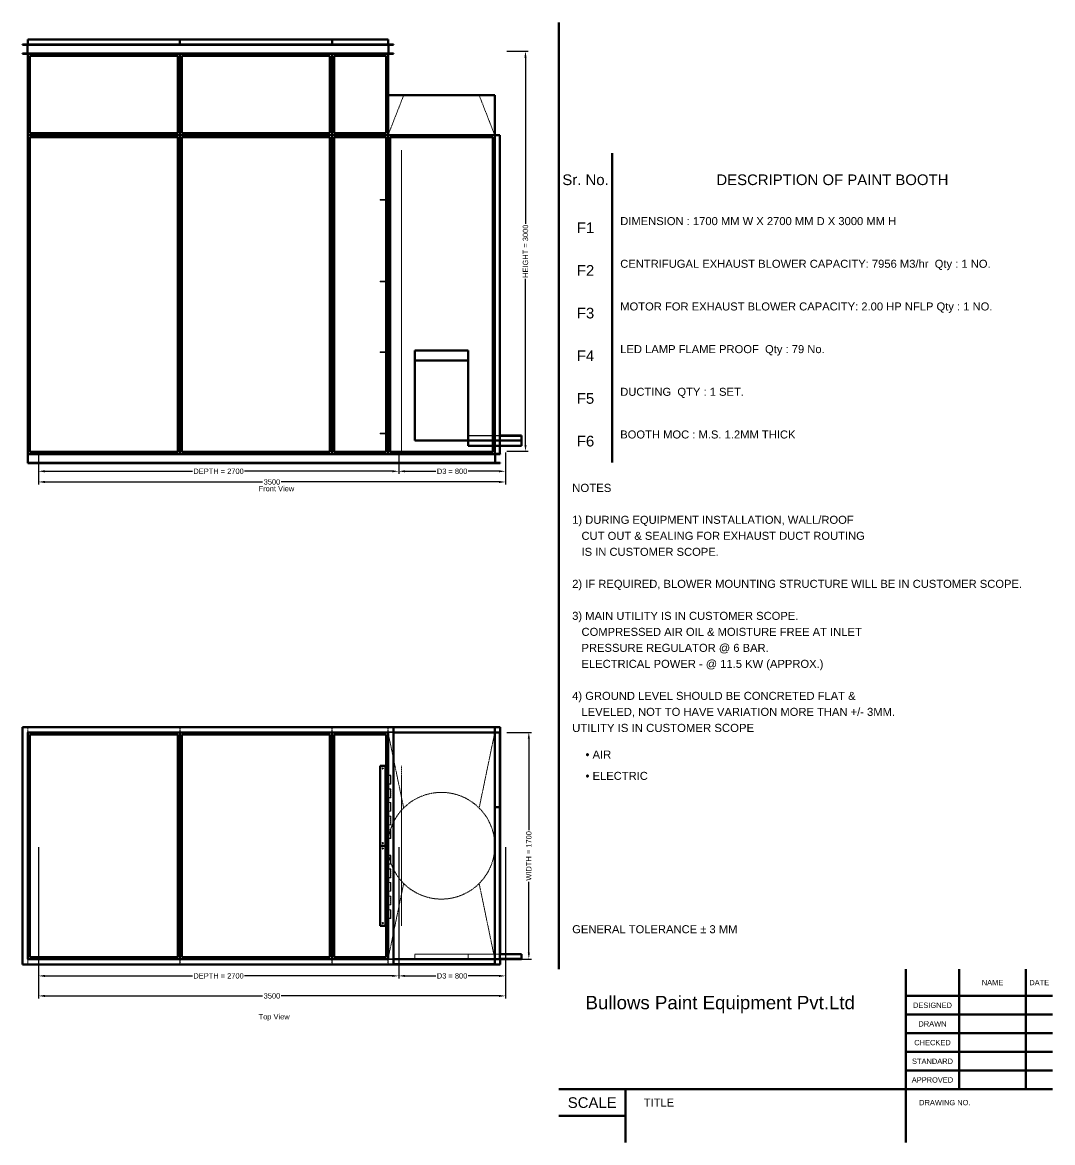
# Model space of a CAD drawing. Header units: millimetres. Extents: x 589 to 12190, y 300 to 8700.
# Drawn here: x 4470 to 12190, y 300 to 8700 of the extents above; entities that cross this region are included whole.
import ezdxf
from ezdxf.enums import TextEntityAlignment as Align

# ---------------------------------------------------------------- set-up
doc = ezdxf.new("R2010")
doc.units = ezdxf.units.MM
doc.linetypes.add('Hidden', pattern=[15, 5, -3, 5, -2])
for name, color, linetype, lineweight in [('Default', 7, 'Continuous', 50), ('Edges', 7, 'Hidden', 15), ('HiddenEdges', 2, 'Hidden', 15), ('HiddenSilhouettes', 2, 'Hidden', 15), ('HiddenWires', 7, 'Hidden', 15), ('Silhouettes', 7, 'Continuous', 50), ('Wires', 7, 'Hidden', 15)]:
    doc.layers.add(name, color=color, linetype=linetype, lineweight=lineweight)
doc.layers.add('Dimension', color=7, linetype='Continuous', lineweight=50, true_color=0x6495ed)
doc.styles.add('Default', font='arial.ttf')
doc.dimstyles.get("Standard").update_dxf_attribs({"dimtxt": 0.18, "dimasz": 0.18, "dimexe": 0.18, "dimexo": 0.0625, "dimgap": 0.09, "dimtad": 0, "dimtih": 1, "dimtoh": 1, "dimdec": 4, "dimzin": 0, "dimdsep": 46, "dimtxsty": 'Standard', "dimcen": 0.09, "dimadec": 0, "dimazin": 0, "dimtfac": 1, "dimtdec": 4, "dimtofl": 0, "dimtmove": 0, "dimatfit": 3, "dimfxl": 1, "dimtolj": 1, "dimtzin": 0, "dimarcsym": 0})

# ---------------------------------------------------------------- blocks, each defined once
blk = doc.blocks.new('Top')
at = {"layer": 'Edges'}
for points in [[(1552.8, 282.8), (1670, 850)], [(910, 656.4), (987.2, 282.8)], [(910, -656.4), (987.2, -282.8)], [(1552.8, -282.8), (1670, -850)]]:
    blk.add_lwpolyline(points, dxfattribs=at)
for start, end in [(45, 135), (135, 154.1767), (315.00001, 45), (205.82331, 224.99999), (224.99999, 315.00001)]:
    blk.add_arc((1270, 0), 400, start, end, dxfattribs=at)
at = {"layer": 'HiddenEdges'}
for points in [[(870, 850), (910, 656.4)], [(870, -850), (910, -656.4)]]:
    blk.add_lwpolyline(points, dxfattribs=at)
for points in [[(-1833, -853, 0), (-1833, 853, 0)], [(-1833, 853, 0), (873, 853, 0)], [(-1830, 853, 0), (1673, 853, 0)], [(-1828.8, 850, 0), (-1828.8, 886.8, 0)], [(-1828.8, 886.8, 0), (-691.2, 886.8, 0)], [(-1828.8, -848.8, 0), (-1828.8, 848.8, 0)], [(-1828.8, 848.8, 0), (-691.2, 848.8, 0)], [(-1815, 886.8, 0), (-1815, 888, 0)], [(-705, 886.8, 0), (-705, 888, 0)], [(-691.2, 850, 0), (-691.2, 886.8, 0)], [(-691.2, -848.8, 0), (-691.2, 848.8, 0)], [(-688.8, 850, 0), (-688.8, 886.8, 0)], [(-688.8, 886.8, 0), (448.8, 886.8, 0)], [(-688.8, 848.8, 0), (448.8, 848.8, 0)], [(-688.8, -848.8, 0), (-688.8, 848.8, 0)], [(-675, 886.8, 0), (-675, 888, 0)], [(435, 886.8, 0), (435, 888, 0)], [(448.8, 850, 0), (448.8, 886.8, 0)], [(448.8, -848.8, 0), (448.8, 848.8, 0)], [(451.2, 886.8, 0), (868.8, 886.8, 0)], [(451.2, 850, 0), (451.2, 886.8, 0)], [(451.2, 848.8, 0), (868.8, 848.8, 0)], [(451.2, -848.8, 0), (451.2, 848.8, 0)], [(465, 886.8, 0), (465, 888, 0)], [(855, 886.8, 0), (855, 888, 0)], [(868.8, 850, 0), (868.8, 886.8, 0)], [(868.8, -848.8, 0), (868.8, 848.8, 0)], [(871.2, 886.8, 0), (1668.8, 886.8, 0)], [(871.2, 850, 0), (871.2, 886.8, 0)], [(873, -853, 0), (873, 853, 0)], [(885, 886.8, 0), (885, 888, 0)], [(1655, 886.8, 0), (1655, 888, 0)], [(1668.8, 850, 0), (1668.8, 886.8, 0)], [(1671.2, 291.2, 0), (1671.2, 848.8, 0)], [(1671.2, 848.8, 0), (1706.8, 848.8, 0)], [(1673, -853, 0), (1673, 853, 0)], [(1670, 813.2, 0), (1671.2, 813.2, 0)], [(1670, 326.8, 0), (1671.2, 326.8, 0)], [(1670, 253.2, 0), (1671.2, 253.2, 0)], [(1671.2, 291.2, 0), (1706.8, 291.2, 0)], [(1671.2, -848.8, 0), (1671.2, 288.8, 0)], [(1671.2, 288.8, 0), (1706.8, 288.8, 0)], [(1070, -813.6, 0), (1470, -813.6, 0)], [(1670, -813.2, 0), (1671.2, -813.2, 0)], [(1870, -850, 0), (1870, -812, 0)], [(-1833, -853, 0), (873, -853, 0)], [(-1830, -853, 0), (1673, -853, 0)], [(-1828.8, -848.8, 0), (-691.2, -848.8, 0)], [(-1828.8, -886.8, 0), (-1828.8, -850, 0)], [(-1828.8, -886.8, 0), (-691.2, -886.8, 0)], [(-1815, -888, 0), (-1815, -886.8, 0)], [(-705, -888, 0), (-705, -886.8, 0)], [(-691.2, -886.8, 0), (-691.2, -850, 0)], [(-688.8, -848.8, 0), (448.8, -848.8, 0)], [(-688.8, -886.8, 0), (-688.8, -850, 0)], [(-688.8, -886.8, 0), (448.8, -886.8, 0)], [(-675, -888, 0), (-675, -886.8, 0)], [(435, -888, 0), (435, -886.8, 0)], [(448.8, -886.8, 0), (448.8, -850, 0)], [(451.2, -848.8, 0), (868.8, -848.8, 0)], [(451.2, -886.8, 0), (451.2, -850, 0)], [(451.2, -886.8, 0), (868.8, -886.8, 0)], [(465, -888, 0), (465, -886.8, 0)], [(855, -888, 0), (855, -886.8, 0)], [(868.8, -886.8, 0), (868.8, -850, 0)], [(871.2, -886.8, 0), (871.2, -850, 0)], [(871.2, -886.8, 0), (1668.8, -886.8, 0)], [(885, -888, 0), (885, -886.8, 0)], [(1070, -848.4, 0), (1470, -848.4, 0)], [(1655, -888, 0), (1655, -886.8, 0)], [(1668.8, -886.8, 0), (1668.8, -850, 0)], [(1671.2, -848.8, 0), (1706.8, -848.8, 0)]]:
    blk.add_polyline3d(points, dxfattribs=at)
blk.add_arc((1270, 0), 400, 154.1767, 205.82331, dxfattribs=at)
at = {"layer": 'HiddenSilhouettes'}
for points in [[(-1830, 850, 0), (-1830, 890, 0)], [(-1830, 888, 0), (-690, 888, 0)], [(-1830, 850, 0), (-1830, 888, 0)], [(-1830, 851.2, 0), (-690, 851.2, 0)], [(-690, 888, 0), (450, 888, 0)], [(-690, 850, 0), (-690, 888, 0)], [(-690, 851.2, 0), (450, 851.2, 0)], [(450, 850, 0), (450, 888, 0)], [(450, 888, 0), (870, 888, 0)], [(450, 851.2, 0), (870, 851.2, 0)], [(467.5, 850, 0), (935, 850, 0)], [(870, 850, 0), (870, 888, 0)], [(870, 888, 0), (910, 888, 0)], [(870, 851.2, 0), (1670, 851.2, 0)], [(870, 850, 0), (910, 850, 0)], [(855, 587.5, 0), (870, 587.5, 0)], [(855, 586.3, 0), (870, 586.3, 0)], [(855, 522.7, 0), (870, 522.7, 0)], [(855, 521.5, 0), (870, 521.5, 0)], [(870, 528.5, 0), (890, 528.5, 0)], [(870, 527.3, 0), (888.8, 527.3, 0)], [(888.8, 463.7, 0), (888.8, 527.3, 0)], [(890, 462.5, 0), (890, 528.5, 0)], [(855, 485.5, 0), (870, 485.5, 0)], [(855, 484.3, 0), (870, 484.3, 0)], [(855, 420.7, 0), (870, 420.7, 0)], [(870, 463.7, 0), (888.8, 463.7, 0)], [(870, 462.5, 0), (890, 462.5, 0)], [(870, 426.5, 0), (890, 426.5, 0)], [(870, 425.3, 0), (888.8, 425.3, 0)], [(888.8, 361.7, 0), (888.8, 425.3, 0)], [(890, 360.5, 0), (890, 426.5, 0)], [(855, 419.5, 0), (870, 419.5, 0)], [(855, 383.5, 0), (870, 383.5, 0)], [(855, 382.3, 0), (870, 382.3, 0)], [(870, 361.7, 0), (888.8, 361.7, 0)], [(870, 360.5, 0), (890, 360.5, 0)], [(855, 318.7, 0), (870, 318.7, 0)], [(855, 317.5, 0), (870, 317.5, 0)], [(855, 281.5, 0), (870, 281.5, 0)], [(855, 280.3, 0), (870, 280.3, 0)], [(870, 324.5, 0), (890, 324.5, 0)], [(870, 323.3, 0), (888.8, 323.3, 0)], [(870, 259.7, 0), (888.8, 259.7, 0)], [(870, 258.5, 0), (890, 258.5, 0)], [(888.8, 259.7, 0), (888.8, 323.3, 0)], [(890, 258.5, 0), (890, 324.5, 0)], [(855, 216.7, 0), (870, 216.7, 0)], [(855, 215.5, 0), (870, 215.5, 0)], [(855, 179.5, 0), (870, 179.5, 0)], [(855, 178.3, 0), (870, 178.3, 0)], [(870, 222.5, 0), (890, 222.5, 0)], [(870, 221.3, 0), (888.8, 221.3, 0)], [(888.8, 157.7, 0), (888.8, 221.3, 0)], [(890, 156.5, 0), (890, 222.5, 0)], [(855, 114.7, 0), (870, 114.7, 0)], [(855, 113.5, 0), (870, 113.5, 0)], [(870, 157.7, 0), (888.8, 157.7, 0)], [(870, 156.5, 0), (890, 156.5, 0)], [(870, 120.5, 0), (890, 120.5, 0)], [(870, 119.3, 0), (888.8, 119.3, 0)], [(888.8, 55.7, 0), (888.8, 119.3, 0)], [(890, 54.5, 0), (890, 120.5, 0)], [(855, 77.5, 0), (870, 77.5, 0)], [(855, 76.3, 0), (870, 76.3, 0)], [(855, 12.7, 0), (870, 12.7, 0)], [(855, 11.5, 0), (870, 11.5, 0)], [(870, 55.7, 0), (888.8, 55.7, 0)], [(870, 54.5, 0), (890, 54.5, 0)], [(855, -12.5, 0), (870, -12.5, 0)], [(855, -13.7, 0), (870, -13.7, 0)], [(855, -77.3, 0), (870, -77.3, 0)], [(855, -78.5, 0), (870, -78.5, 0)], [(870, -71.5, 0), (890, -71.5, 0)], [(870, -72.7, 0), (888.8, -72.7, 0)], [(888.8, -136.3, 0), (888.8, -72.7, 0)], [(890, -137.5, 0), (890, -71.5, 0)], [(855, -114.5, 0), (870, -114.5, 0)], [(855, -115.7, 0), (870, -115.7, 0)], [(870, -136.3, 0), (888.8, -136.3, 0)], [(870, -137.5, 0), (890, -137.5, 0)], [(855, -179.3, 0), (870, -179.3, 0)], [(855, -180.5, 0), (870, -180.5, 0)], [(855, -216.5, 0), (870, -216.5, 0)], [(855, -217.7, 0), (870, -217.7, 0)], [(870, -173.5, 0), (890, -173.5, 0)], [(870, -174.7, 0), (888.8, -174.7, 0)], [(870, -238.3, 0), (888.8, -238.3, 0)], [(870, -239.5, 0), (890, -239.5, 0)], [(888.8, -238.3, 0), (888.8, -174.7, 0)], [(890, -239.5, 0), (890, -173.5, 0)], [(855, -281.3, 0), (870, -281.3, 0)], [(855, -282.5, 0), (870, -282.5, 0)], [(855, -318.5, 0), (870, -318.5, 0)], [(855, -319.7, 0), (870, -319.7, 0)], [(870, -275.5, 0), (890, -275.5, 0)], [(870, -276.7, 0), (888.8, -276.7, 0)], [(888.8, -340.3, 0), (888.8, -276.7, 0)], [(890, -341.5, 0), (890, -275.5, 0)], [(855, -383.3, 0), (870, -383.3, 0)], [(855, -384.5, 0), (870, -384.5, 0)], [(870, -340.3, 0), (888.8, -340.3, 0)], [(870, -341.5, 0), (890, -341.5, 0)], [(870, -377.5, 0), (890, -377.5, 0)], [(870, -378.7, 0), (888.8, -378.7, 0)], [(888.8, -442.3, 0), (888.8, -378.7, 0)], [(890, -443.5, 0), (890, -377.5, 0)], [(855, -420.5, 0), (870, -420.5, 0)], [(855, -421.7, 0), (870, -421.7, 0)], [(855, -485.3, 0), (870, -485.3, 0)], [(855, -486.5, 0), (870, -486.5, 0)], [(870, -442.3, 0), (888.8, -442.3, 0)], [(870, -443.5, 0), (890, -443.5, 0)], [(870, -479.5, 0), (890, -479.5, 0)], [(870, -480.7, 0), (888.8, -480.7, 0)], [(888.8, -544.3, 0), (888.8, -480.7, 0)], [(890, -545.5, 0), (890, -479.5, 0)], [(855, -522.5, 0), (870, -522.5, 0)], [(855, -523.7, 0), (870, -523.7, 0)], [(855, -587.3, 0), (870, -587.3, 0)], [(870, -544.3, 0), (888.8, -544.3, 0)], [(870, -545.5, 0), (890, -545.5, 0)], [(855, -588.5, 0), (870, -588.5, 0)], [(1070, -850, 0), (1070, -812, 0)], [(1070, -812, 0), (1470, -812, 0)], [(1470, -812, 0), (1706.8, -812, 0)], [(1470, -850, 0), (1470, -812, 0)], [(1470, -813.6, 0), (1706.8, -813.6, 0)], [(1710, -850, 0), (1710, -812, 0)], [(-1830, -848.8, 0), (-690, -848.8, 0)], [(-1830, -888, 0), (-1830, -850, 0)], [(-1830, -850, 0), (467.5, -850, 0)], [(-1830, -890, 0), (-1830, -850, 0)], [(-1830, -888, 0), (-690, -888, 0)], [(-690, -848.8, 0), (450, -848.8, 0)], [(-690, -888, 0), (-690, -850, 0)], [(-690, -888, 0), (450, -888, 0)], [(450, -848.8, 0), (870, -848.8, 0)], [(450, -888, 0), (450, -850, 0)], [(450, -888, 0), (870, -888, 0)], [(467.5, -850, 0), (935, -850, 0)], [(467.5, -890, 0), (910, -890, 0)], [(870, -848.8, 0), (1670, -848.8, 0)], [(870, -888, 0), (870, -850, 0)], [(870, -850, 0), (910, -850, 0)], [(870, -888, 0), (910, -888, 0)], [(1470, -848.4, 0), (1706.8, -848.4, 0)], [(1470, -850, 0), (1670, -850, 0)]]:
    blk.add_polyline3d(points, dxfattribs=at)
at = {"layer": 'HiddenWires'}
for points in [[(970, 0, 0), (970, 600, 0)], [(1670, 222.5, 0), (1670, 445, 0)], [(970, -600, 0), (970, 0, 0)]]:
    blk.add_polyline3d(points, dxfattribs=at)
at = {"layer": 'Silhouettes'}
for points in [[(-1870, -890, 0), (-1870, 890, 0)], [(-1870, 890, 0), (910, 890, 0)], [(-1830, 850, 0), (-690, 850, 0)], [(-1830, -850, 0), (-1830, 850, 0)], [(-1830, 850, 0), (467.5, 850, 0)], [(-690, -850, 0), (-690, 850, 0)], [(-690, 850, 0), (450, 850, 0)], [(450, -850, 0), (450, 850, 0)], [(450, 850, 0), (870, 850, 0)], [(467.5, 890, 0), (1710, 890, 0)], [(870, -850, 0), (870, 850, 0)], [(910, -890, 0), (910, 890, 0)], [(910, 888, 0), (1670, 888, 0)], [(910, 850, 0), (1670, 850, 0)], [(1670, 850, 0), (1670, 888, 0)], [(1670, 290, 0), (1670, 850, 0)], [(1670, 850, 0), (1706.8, 850, 0)], [(1706.8, 290, 0), (1706.8, 850, 0)], [(1710, -812, 0), (1710, 890, 0)], [(-1815, -835, 0), (-1815, 835, 0)], [(-1815, 835, 0), (-705, 835, 0)], [(-705, -835, 0), (-705, 835, 0)], [(-675, -835, 0), (-675, 835, 0)], [(-675, 835, 0), (435, 835, 0)], [(435, -835, 0), (435, 835, 0)], [(465, 835, 0), (855, 835, 0)], [(465, -835, 0), (465, 835, 0)], [(855, -835, 0), (855, 835, 0)], [(810, 0, 0), (810, 600, 0)], [(810, 600, 0), (850, 600, 0)], [(850, 0, 0), (850, 600, 0)], [(850, 521.5, 0), (850, 587.5, 0)], [(850, 587.5, 0), (855, 587.5, 0)], [(850, 521.5, 0), (855, 521.5, 0)], [(851.2, 522.7, 0), (851.2, 586.3, 0)], [(851.2, 586.3, 0), (855, 586.3, 0)], [(851.2, 522.7, 0), (855, 522.7, 0)], [(850, 419.5, 0), (850, 485.5, 0)], [(850, 485.5, 0), (855, 485.5, 0)], [(851.2, 420.7, 0), (851.2, 484.3, 0)], [(851.2, 484.3, 0), (855, 484.3, 0)], [(851.2, 420.7, 0), (855, 420.7, 0)], [(850, 419.5, 0), (855, 419.5, 0)], [(850, 317.5, 0), (850, 383.5, 0)], [(850, 383.5, 0), (855, 383.5, 0)], [(851.2, 318.7, 0), (851.2, 382.3, 0)], [(851.2, 382.3, 0), (855, 382.3, 0)], [(850, 317.5, 0), (855, 317.5, 0)], [(850, 215.5, 0), (850, 281.5, 0)], [(850, 281.5, 0), (855, 281.5, 0)], [(851.2, 318.7, 0), (855, 318.7, 0)], [(851.2, 216.7, 0), (851.2, 280.3, 0)], [(851.2, 280.3, 0), (855, 280.3, 0)], [(1670, -850, 0), (1670, 290, 0)], [(1670, 290, 0), (1706.8, 290, 0)], [(1706.8, -850, 0), (1706.8, 290, 0)], [(850, 215.5, 0), (855, 215.5, 0)], [(850, 113.5, 0), (850, 179.5, 0)], [(850, 179.5, 0), (855, 179.5, 0)], [(851.2, 216.7, 0), (855, 216.7, 0)], [(851.2, 114.7, 0), (851.2, 178.3, 0)], [(851.2, 178.3, 0), (855, 178.3, 0)], [(850, 113.5, 0), (855, 113.5, 0)], [(851.2, 114.7, 0), (855, 114.7, 0)], [(810, -600, 0), (810, 0, 0)], [(810, 0, 0), (850, 0, 0)], [(850, 11.5, 0), (850, 77.5, 0)], [(850, 77.5, 0), (855, 77.5, 0)], [(850, 11.5, 0), (855, 11.5, 0)], [(850, -600, 0), (850, 0, 0)], [(851.2, 12.7, 0), (851.2, 76.3, 0)], [(851.2, 76.3, 0), (855, 76.3, 0)], [(851.2, 12.7, 0), (855, 12.7, 0)], [(850, -78.5, 0), (850, -12.5, 0)], [(850, -12.5, 0), (855, -12.5, 0)], [(850, -78.5, 0), (855, -78.5, 0)], [(851.2, -77.3, 0), (851.2, -13.7, 0)], [(851.2, -13.7, 0), (855, -13.7, 0)], [(851.2, -77.3, 0), (855, -77.3, 0)], [(850, -180.5, 0), (850, -114.5, 0)], [(850, -114.5, 0), (855, -114.5, 0)], [(851.2, -179.3, 0), (851.2, -115.7, 0)], [(851.2, -115.7, 0), (855, -115.7, 0)], [(850, -180.5, 0), (855, -180.5, 0)], [(850, -282.5, 0), (850, -216.5, 0)], [(850, -216.5, 0), (855, -216.5, 0)], [(851.2, -179.3, 0), (855, -179.3, 0)], [(851.2, -281.3, 0), (851.2, -217.7, 0)], [(851.2, -217.7, 0), (855, -217.7, 0)], [(850, -282.5, 0), (855, -282.5, 0)], [(850, -384.5, 0), (850, -318.5, 0)], [(850, -318.5, 0), (855, -318.5, 0)], [(851.2, -281.3, 0), (855, -281.3, 0)], [(851.2, -383.3, 0), (851.2, -319.7, 0)], [(851.2, -319.7, 0), (855, -319.7, 0)], [(850, -384.5, 0), (855, -384.5, 0)], [(851.2, -383.3, 0), (855, -383.3, 0)], [(850, -486.5, 0), (850, -420.5, 0)], [(850, -420.5, 0), (855, -420.5, 0)], [(850, -486.5, 0), (855, -486.5, 0)], [(851.2, -485.3, 0), (851.2, -421.7, 0)], [(851.2, -421.7, 0), (855, -421.7, 0)], [(851.2, -485.3, 0), (855, -485.3, 0)], [(850, -588.5, 0), (850, -522.5, 0)], [(850, -522.5, 0), (855, -522.5, 0)], [(851.2, -587.3, 0), (851.2, -523.7, 0)], [(851.2, -523.7, 0), (855, -523.7, 0)], [(851.2, -587.3, 0), (855, -587.3, 0)], [(810, -600, 0), (850, -600, 0)], [(850, -588.5, 0), (855, -588.5, 0)], [(-1815, -835, 0), (-705, -835, 0)], [(-675, -835, 0), (435, -835, 0)], [(465, -835, 0), (855, -835, 0)], [(1706.8, -812, 0), (1870, -812, 0)], [(1706.8, -813.6, 0), (1870, -813.6, 0)], [(1870, -813.6, 0), (1870, -812, 0)], [(1870, -848.4, 0), (1870, -813.6, 0)], [(-1870, -890, 0), (910, -890, 0)], [(-1830, -850, 0), (-690, -850, 0)], [(-690, -850, 0), (450, -850, 0)], [(450, -850, 0), (870, -850, 0)], [(910, -850, 0), (1670, -850, 0)], [(910, -888, 0), (1670, -888, 0)], [(910, -890, 0), (1710, -890, 0)], [(1670, -888, 0), (1670, -850, 0)], [(1670, -850, 0), (1870, -850, 0)], [(1670, -850, 0), (1706.8, -850, 0)], [(1706.8, -848.4, 0), (1870, -848.4, 0)], [(1710, -890, 0), (1710, -850, 0)], [(1870, -850, 0), (1870, -848.4, 0)]]:
    blk.add_polyline3d(points, dxfattribs=at)
for points in [[(-1830, 890, 0)], [(1670, 851.2, 0)]]:
    blk.add_polyline3d(points, close=True, dxfattribs=at)
at = {"layer": 'Wires'}
for centre in [(830, 580), (830, 20), (830, -20), (830, -580)]:
    blk.add_circle(centre, 5, dxfattribs=at)
blk = doc.blocks.new('Front')
at = {"layer": 'Edges'}
for points in [[(870.5, 871, 0), (987.2, 1169.8, 0)], [(1552.8, 1169.8, 0), (1669.5, 871, 0)]]:
    blk.add_polyline3d(points, dxfattribs=at)
at = {"layer": 'HiddenEdges'}
blk.add_lwpolyline([(870, 869.8), (870.5, 871)], dxfattribs=at)
for points in [[(-1830, 1481, 0), (-1830, 1551, 0)], [(-1828.8, 1551, 0), (-1828.8, 1587.8, 0)], [(-1828.8, 1587.8, 0), (-691.2, 1587.8, 0)], [(-1815, 1587.8, 0), (-1815, 1589, 0)], [(-705, 1587.8, 0), (-705, 1589, 0)], [(-691.2, 1551, 0), (-691.2, 1587.8, 0)], [(-688.8, 1587.8, 0), (448.8, 1587.8, 0)], [(-688.8, 1551, 0), (-688.8, 1587.8, 0)], [(-675, 1587.8, 0), (-675, 1589, 0)], [(435, 1587.8, 0), (435, 1589, 0)], [(448.8, 1551, 0), (448.8, 1587.8, 0)], [(451.2, 1551, 0), (451.2, 1587.8, 0)], [(451.2, 1587.8, 0), (868.8, 1587.8, 0)], [(465, 1587.8, 0), (465, 1589, 0)], [(855, 1587.8, 0), (855, 1589, 0)], [(868.8, 1551, 0), (868.8, 1587.8, 0)], [(870, 1481, 0), (870, 1551, 0)], [(-1828.8, 1479.8, 0), (-691.2, 1479.8, 0)], [(-1828.8, 872.2, 0), (-1828.8, 1479.8, 0)], [(-691.2, 872.2, 0), (-691.2, 1479.8, 0)], [(-688.8, 872.2, 0), (-688.8, 1479.8, 0)], [(-688.8, 1479.8, 0), (448.8, 1479.8, 0)], [(448.8, 872.2, 0), (448.8, 1479.8, 0)], [(451.2, 1479.8, 0), (868.8, 1479.8, 0)], [(451.2, 872.2, 0), (451.2, 1479.8, 0)], [(868.8, 872.2, 0), (868.8, 1479.8, 0)], [(-1828.8, 872.2, 0), (-691.2, 872.2, 0)], [(-1828.8, 869.8, 0), (-691.2, 869.8, 0)], [(-1828.8, -1517.8, 0), (-1828.8, 869.8, 0)], [(-691.2, -1517.8, 0), (-691.2, 869.8, 0)], [(-688.8, 872.2, 0), (448.8, 872.2, 0)], [(-688.8, -1517.8, 0), (-688.8, 869.8, 0)], [(-688.8, 869.8, 0), (448.8, 869.8, 0)], [(448.8, -1517.8, 0), (448.8, 869.8, 0)], [(451.2, 872.2, 0), (868.8, 872.2, 0)], [(451.2, -1517.8, 0), (451.2, 869.8, 0)], [(451.2, 869.8, 0), (868.8, 869.8, 0)], [(868.8, -1517.8, 0), (868.8, 869.8, 0)], [(871.2, -1517.8, 0), (871.2, 869.8, 0)], [(871.2, 869.8, 0), (1668.8, 869.8, 0)], [(1668.8, -1517.8, 0), (1668.8, 869.8, 0)], [(1669.5, 871, 0), (1670, 869.8, 0)], [(1671.2, 869.8, 0), (1706.8, 869.8, 0)], [(1671.2, -1517.8, 0), (1671.2, 869.8, 0)], [(850, -380.2, 0), (850, 759.8, 0)], [(890, -380.2, 0), (890, 759.8, 0)], [(1670, 834.2, 0), (1671.2, 834.2, 0)], [(850, -1520.2, 0), (850, -380.2, 0)], [(890, -1520.2, 0), (890, -380.2, 0)], [(1070, -745.8, 0), (1470, -745.8, 0)], [(1870, -1382.2, 0), (1870, -1420.2, 0)], [(1670, -1482.2, 0), (1671.2, -1482.2, 0)], [(-1830, -1589, 0), (-1830, -1519, 0)], [(-1828.8, -1517.8, 0), (-691.2, -1517.8, 0)], [(-688.8, -1517.8, 0), (448.8, -1517.8, 0)], [(451.2, -1517.8, 0), (868.8, -1517.8, 0)], [(871.2, -1517.8, 0), (1668.8, -1517.8, 0)], [(1670, -1589, 0), (1670, -1519, 0)], [(1671.2, -1517.8, 0), (1706.8, -1517.8, 0)]]:
    blk.add_polyline3d(points, dxfattribs=at)
at = {"layer": 'HiddenSilhouettes'}
for points in [[(870, 869.8), (870, 871)], [(1670, 871), (1670, 869.8)]]:
    blk.add_lwpolyline(points, dxfattribs=at)
for points in [[(-1833, 1548, 0)], [(873, 1548, 0)], [(1673, -1522, 0)]]:
    blk.add_polyline3d(points, close=True, dxfattribs=at)
for points in [[(-1830, 1481, 0), (-1830, 1481, 0)], [(-1830, 869.8, 0), (-1830, 1479.8, 0)], [(-1830, 1479.8, 0), (-690, 1479.8, 0)], [(-690, 1481, 0), (-690, 1481, 0)], [(-690, 1479.8, 0), (450, 1479.8, 0)], [(450, 1481, 0), (450, 1481, 0)], [(450, 1479.8, 0), (870, 1479.8, 0)], [(870, 1481, 0), (870, 1481, 0)], [(450, 871, 0), (450, 1191.7, 0)], [(-1830, 869.8, 0), (-690, 869.8, 0)], [(-690, 869.8, 0), (450, 869.8, 0)], [(450, 869.8, 0), (870, 869.8, 0)], [(870, 869.8, 0), (870, 871, 0)], [(870, 869.8, 0), (1670, 869.8, 0)], [(850, 759.8, 0), (870, 759.8, 0)], [(851.2, -380.2, 0), (851.2, 759.8, 0)], [(870, 759.8, 0), (890, 759.8, 0)], [(888.8, -380.2, 0), (888.8, 759.8, 0)], [(810, 381.8, 0), (810, 386.8, 0)], [(810, 386.8, 0), (850, 386.8, 0)], [(810, 381.8, 0), (850, 381.8, 0)], [(850, 381.8, 0), (850, 386.8, 0)], [(-1830, -1520.2, 0), (-1830, 0, 0)], [(-690, -1520.2, 0), (-690, 0, 0)], [(810, -230.2, 0), (810, -225.2, 0)], [(810, -225.2, 0), (850, -225.2, 0)], [(810, -230.2, 0), (850, -230.2, 0)], [(825, -230.2, 0), (825, -225.2, 0)], [(835, -230.2, 0), (835, -225.2, 0)], [(850, -230.2, 0), (850, -225.2, 0)], [(850, -380.2, 0), (870, -380.2, 0)], [(851.2, -1520.2, 0), (851.2, -380.2, 0)], [(870, -380.2, 0), (890, -380.2, 0)], [(888.8, -1520.2, 0), (888.8, -380.2, 0)], [(810, -758.2, 0), (810, -753.2, 0)], [(810, -753.2, 0), (850, -753.2, 0)], [(850, -758.2, 0), (850, -753.2, 0)], [(810, -758.2, 0), (850, -758.2, 0)], [(870, -1520.2, 0), (870, -1191.8, 0)], [(810, -1370.2, 0), (810, -1365.2, 0)], [(810, -1365.2, 0), (850, -1365.2, 0)], [(810, -1370.2, 0), (850, -1370.2, 0)], [(825, -1370.2, 0), (825, -1365.2, 0)], [(835, -1370.2, 0), (835, -1365.2, 0)], [(850, -1370.2, 0), (850, -1365.2, 0)], [(1470, -1382.2, 0), (1706.8, -1382.2, 0)], [(1470, -1383.8, 0), (1706.8, -1383.8, 0)], [(1655, -1420.2, 0), (1670, -1420.2, 0)], [(1655, -1458.2, 0), (1670, -1458.2, 0)], [(-1830, -1520.2, 0), (-690, -1520.2, 0)], [(-690, -1520.2, 0), (450, -1520.2, 0)], [(450, -1520.2, 0), (450, -1519, 0)], [(450, -1520.2, 0), (870, -1520.2, 0)], [(870, -1520.2, 0), (1670, -1520.2, 0)], [(1670, -1520.2, 0), (1670, -1519, 0)]]:
    blk.add_polyline3d(points, dxfattribs=at)
at = {"layer": 'HiddenWires'}
for points in [[(970, -380.2, 0), (970, 759.8, 0)], [(970, -1520.2, 0), (970, -380.2, 0)]]:
    blk.add_polyline3d(points, dxfattribs=at)
at = {"layer": 'Silhouettes'}
for points in [[(870, 871), (870.3, 1169.8)], [(1669.7, 1169.8), (1670, 871)]]:
    blk.add_lwpolyline(points, dxfattribs=at)
for points in [[(-1870, 1551, 0), (910, 1551, 0)], [(-1870, 1548, 0), (-1870, 1551, 0)], [(-1870, 1548, 0), (910, 1548, 0)], [(-1833, 1484, 0), (-1833, 1548, 0)], [(-1830, 1589, 0), (-690, 1589, 0)], [(-1830, 1551, 0), (-1830, 1589, 0)], [(-690, 1551, 0), (-690, 1589, 0)], [(-690, 1589, 0), (450, 1589, 0)], [(450, 1551, 0), (450, 1589, 0)], [(450, 1589, 0), (870, 1589, 0)], [(870, 1551, 0), (870, 1589, 0)], [(873, 1484, 0), (873, 1548, 0)], [(910, 1548, 0), (910, 1551, 0)], [(-1870, 1481, 0), (-1870, 1484, 0)], [(-1870, 1484, 0), (910, 1484, 0)], [(-1870, 1481, 0), (910, 1481, 0)], [(-1830, 871, 0), (-1830, 1481, 0)], [(-1815, 886, 0), (-1815, 1466, 0)], [(-1815, 1466, 0), (-705, 1466, 0)], [(-705, 886, 0), (-705, 1466, 0)], [(-690, 871, 0), (-690, 1481, 0)], [(-675, 1466, 0), (435, 1466, 0)], [(-675, 886, 0), (-675, 1466, 0)], [(435, 886, 0), (435, 1466, 0)], [(450, 871, 0), (450, 1481, 0)], [(465, 886, 0), (465, 1466, 0)], [(465, 1466, 0), (855, 1466, 0)], [(855, 886, 0), (855, 1466, 0)], [(870, 871, 0), (870, 1481, 0)], [(910, 1481, 0), (910, 1484, 0)], [(-690, 869.8, 0), (-690, 1191.7, 0)], [(870, 871, 0), (870, 1191.7, 0)], [(870.3, 1169.8, 0), (987.2, 1169.8, 0)], [(987.2, 1169.8, 0), (1552.8, 1169.8, 0)], [(1552.8, 1169.8, 0), (1669.7, 1169.8, 0)], [(-1830, -1519, 0), (-1830, 871, 0)], [(-1830, 871, 0), (-690, 871, 0)], [(-1830, 871, 0), (-1830, 871, 0)], [(-1815, 886, 0), (-705, 886, 0)], [(-1815, -1504, 0), (-1815, 856, 0)], [(-1815, 856, 0), (-705, 856, 0)], [(-705, -1504, 0), (-705, 856, 0)], [(-690, -1519, 0), (-690, 871, 0)], [(-690, 871, 0), (450, 871, 0)], [(-675, 886, 0), (435, 886, 0)], [(-675, -1504, 0), (-675, 856, 0)], [(-675, 856, 0), (435, 856, 0)], [(435, -1504, 0), (435, 856, 0)], [(450, -1519, 0), (450, 871, 0)], [(450, 871, 0), (870, 871, 0)], [(450, 869.8, 0), (450, 871, 0)], [(465, 886, 0), (855, 886, 0)], [(465, 856, 0), (855, 856, 0)], [(465, -1504, 0), (465, 856, 0)], [(855, -1504, 0), (855, 856, 0)], [(870, -1519, 0), (870, 871, 0)], [(870, 871, 0), (1670, 871, 0)], [(885, -1504, 0), (885, 856, 0)], [(885, 856, 0), (1655, 856, 0)], [(1655, -1504, 0), (1655, 856, 0)], [(1670, -1519, 0), (1670, 871, 0)], [(1670, 871, 0), (1706.8, 871, 0)], [(1706.8, -1519, 0), (1706.8, 871, 0)], [(1070, -744.2, 0), (1470, -744.2, 0)], [(1070, -820.2, 0), (1070, -744.2, 0)], [(1470, -820.2, 0), (1470, -744.2, 0)], [(1070, -1420.2, 0), (1070, -820.2, 0)], [(1070, -820.2, 0), (1470, -820.2, 0)], [(1470, -1420.2, 0), (1470, -820.2, 0)], [(450, -1519, 0), (450, -1191.8, 0)], [(1670, -1519, 0), (1670, -1191.8, 0)], [(1070, -1420.2, 0), (1470, -1420.2, 0)], [(1470, -1458.2, 0), (1470, -1420.2, 0)], [(1470, -1420.2, 0), (1655, -1420.2, 0)], [(1670, -1420.2, 0), (1870, -1420.2, 0)], [(1706.8, -1382.2, 0), (1870, -1382.2, 0)], [(1706.8, -1383.8, 0), (1870, -1383.8, 0)], [(1870, -1383.8, 0), (1870, -1382.2, 0)], [(1870, -1420.2, 0), (1870, -1383.8, 0)], [(1870, -1458.2, 0), (1870, -1420.2, 0)], [(-1815, -1504, 0), (-705, -1504, 0)], [(-675, -1504, 0), (435, -1504, 0)], [(465, -1504, 0), (855, -1504, 0)], [(885, -1504, 0), (1655, -1504, 0)], [(1470, -1458.2, 0), (1655, -1458.2, 0)], [(1670, -1458.2, 0), (1870, -1458.2, 0)], [(-1830, -1522, 0), (-1830, -1519, 0)], [(-1830, -1519, 0), (1710, -1519, 0)], [(-1830, -1586, 0), (-1830, -1522, 0)], [(-1830, -1522, 0), (1710, -1522, 0)], [(-1830, -1589, 0), (-1830, -1586, 0)], [(-1830, -1586, 0), (1710, -1586, 0)], [(-1830, -1589, 0), (1710, -1589, 0)], [(1673, -1586, 0), (1673, -1522, 0)], [(1710, -1522, 0), (1710, -1519, 0)], [(1710, -1589, 0), (1710, -1586, 0)]]:
    blk.add_polyline3d(points, dxfattribs=at)
for points in [[(-690, 1479.8, 0)], [(870, 1479.8, 0)], [(-690, 869.8, 0)], [(450, 869.8, 0)], [(1670, 869.8, 0)]]:
    blk.add_polyline3d(points, close=True, dxfattribs=at)
blk = doc.blocks.new('*D5')
at = {"layer": 'Defpoints', "color": 0}
for p in [(4590, 2526), (8090, 2526), (8090, 1400)]:
    blk.add_point(p, dxfattribs=at)
at = {"layer": 'Dimension', "color": 0, "lineweight": -2}
for p, q in [((4590, 2516), (4590, 1380)), ((8090, 2516), (8090, 1380)), ((4638, 1400), (6270.4, 1400)), ((8042, 1400), (6409.6, 1400))]:
    blk.add_line(p, q, dxfattribs=at)
at = {"layer": 'Dimension', "color": 0}
for points in [[(4638, 1408), (4638, 1392), (4590, 1400)], [(8042, 1392), (8042, 1408), (8090, 1400)]]:
    blk.add_solid(points, dxfattribs=at)
at = {"layer": 'Dimension', "color": 0, "insert": (6340, 1400), "char_height": 40, "attachment_point": 5, "style": 'Default'}
blk.add_mtext('\\A1;3500', dxfattribs=at)
blk = doc.blocks.new('*D6')
at = {"layer": 'Defpoints', "color": 0}
for p in [(4590, 2526), (7290, 2526), (7290, 1550)]:
    blk.add_point(p, dxfattribs=at)
at = {"layer": 'Dimension', "color": 0, "lineweight": -2}
for p, q in [((4590, 2516), (4590, 1530)), ((7290, 2516), (7290, 1530)), ((4638, 1550), (5744.8, 1550)), ((7242, 1550), (6135.2, 1550))]:
    blk.add_line(p, q, dxfattribs=at)
at = {"layer": 'Dimension', "color": 0}
for points in [[(4638, 1558), (4638, 1542), (4590, 1550)], [(7242, 1542), (7242, 1558), (7290, 1550)]]:
    blk.add_solid(points, dxfattribs=at)
at = {"layer": 'Dimension', "color": 0, "insert": (5940, 1550), "char_height": 40, "attachment_point": 5, "style": 'Default'}
blk.add_mtext('\\A1;DEPTH = 2700', dxfattribs=at)
blk = doc.blocks.new('*D7')
at = {"layer": 'Defpoints', "color": 0}
for p in [(7290, 2526), (8090, 2526), (8090, 1550)]:
    blk.add_point(p, dxfattribs=at)
at = {"layer": 'Dimension', "color": 0, "lineweight": -2}
for p, q in [((7290, 2516), (7290, 1530)), ((8090, 2516), (8090, 1530)), ((7338, 1550), (7569.3, 1550)), ((8042, 1550), (7810.7, 1550))]:
    blk.add_line(p, q, dxfattribs=at)
at = {"layer": 'Dimension', "color": 0}
for points in [[(7338, 1558), (7338, 1542), (7290, 1550)], [(8042, 1542), (8042, 1558), (8090, 1550)]]:
    blk.add_solid(points, dxfattribs=at)
at = {"layer": 'Dimension', "color": 0, "insert": (7690, 1550), "char_height": 40, "attachment_point": 5, "style": 'Default'}
blk.add_mtext('\\A1;D3 = 800', dxfattribs=at)
blk = doc.blocks.new('*D8')
at = {"layer": 'Defpoints', "color": 0}
for p in [(8090, 3376), (8265, 3376), (8090, 1676)]:
    blk.add_point(p, dxfattribs=at)
at = {"layer": 'Dimension', "color": 0, "lineweight": -2}
for p, q in [((8100, 3376), (8285, 3376)), ((8265, 3328), (8265, 2643.9)), ((8265, 1724), (8265, 2256.1)), ((8100, 1676), (8285, 1676))]:
    blk.add_line(p, q, dxfattribs=at)
at = {"layer": 'Dimension', "color": 0}
for points in [[(8273, 3328), (8257, 3328), (8265, 3376)], [(8257, 1724), (8273, 1724), (8265, 1676)]]:
    blk.add_solid(points, dxfattribs=at)
at = {"layer": 'Dimension', "color": 0, "insert": (8265, 2450), "char_height": 40, "attachment_point": 5, "rotation": 90, "style": 'Default'}
blk.add_mtext('\\A1;WIDTH = 1700', dxfattribs=at)
blk = doc.blocks.new('*D9')
at = {"layer": 'Defpoints', "color": 0}
for p in [(4590, 5484), (7290, 5484), (7290, 5334)]:
    blk.add_point(p, dxfattribs=at)
at = {"layer": 'Dimension', "color": 0, "lineweight": -2}
for p, q in [((4590, 5474), (4590, 5314)), ((7290, 5474), (7290, 5314)), ((4638, 5334), (5744.8, 5334)), ((7242, 5334), (6135.2, 5334))]:
    blk.add_line(p, q, dxfattribs=at)
at = {"layer": 'Dimension', "color": 0}
for points in [[(4638, 5342), (4638, 5326), (4590, 5334)], [(7242, 5326), (7242, 5342), (7290, 5334)]]:
    blk.add_solid(points, dxfattribs=at)
at = {"layer": 'Dimension', "color": 0, "insert": (5940, 5334), "char_height": 40, "attachment_point": 5, "style": 'Default'}
blk.add_mtext('\\A1;DEPTH = 2700', dxfattribs=at)
blk = doc.blocks.new('*D10')
at = {"layer": 'Defpoints', "color": 0}
for p in [(7290, 5484), (8090, 5484), (8090, 5334)]:
    blk.add_point(p, dxfattribs=at)
at = {"layer": 'Dimension', "color": 0, "lineweight": -2}
for p, q in [((7290, 5474), (7290, 5314)), ((8090, 5474), (8090, 5314)), ((7338, 5334), (7569.3, 5334)), ((8042, 5334), (7810.7, 5334))]:
    blk.add_line(p, q, dxfattribs=at)
at = {"layer": 'Dimension', "color": 0}
for points in [[(7338, 5342), (7338, 5326), (7290, 5334)], [(8042, 5326), (8042, 5342), (8090, 5334)]]:
    blk.add_solid(points, dxfattribs=at)
at = {"layer": 'Dimension', "color": 0, "insert": (7690, 5334), "char_height": 40, "attachment_point": 5, "style": 'Default'}
blk.add_mtext('\\A1;D3 = 800', dxfattribs=at)
blk = doc.blocks.new('*D11')
at = {"layer": 'Defpoints', "color": 0}
for p in [(4590, 5484), (8090, 5484), (8090, 5254)]:
    blk.add_point(p, dxfattribs=at)
at = {"layer": 'Dimension', "color": 0, "lineweight": -2}
for p, q in [((4590, 5474), (4590, 5234)), ((8090, 5474), (8090, 5234)), ((4638, 5254), (6270.4, 5254)), ((8042, 5254), (6409.6, 5254))]:
    blk.add_line(p, q, dxfattribs=at)
at = {"layer": 'Dimension', "color": 0}
for points in [[(4638, 5262), (4638, 5246), (4590, 5254)], [(8042, 5246), (8042, 5262), (8090, 5254)]]:
    blk.add_solid(points, dxfattribs=at)
at = {"layer": 'Dimension', "color": 0, "insert": (6340, 5254), "char_height": 40, "attachment_point": 5, "style": 'Default'}
blk.add_mtext('\\A1;3500', dxfattribs=at)
blk = doc.blocks.new('*D12')
at = {"layer": 'Defpoints', "color": 0}
for p in [(8090, 8484), (8240, 8484), (8090, 5484)]:
    blk.add_point(p, dxfattribs=at)
at = {"layer": 'Dimension', "color": 0, "lineweight": -2}
for p, q in [((8100, 8484), (8260, 8484)), ((8240, 8436), (8240, 7190)), ((8240, 5532), (8240, 6778)), ((8100, 5484), (8260, 5484))]:
    blk.add_line(p, q, dxfattribs=at)
at = {"layer": 'Dimension', "color": 0}
for points in [[(8248, 8436), (8232, 8436), (8240, 8484)], [(8232, 5532), (8248, 5532), (8240, 5484)]]:
    blk.add_solid(points, dxfattribs=at)
at = {"layer": 'Dimension', "color": 0, "insert": (8240, 6984), "char_height": 40, "attachment_point": 5, "rotation": 90, "style": 'Default'}
blk.add_mtext('\\A1;HEIGHT = 3000', dxfattribs=at)

msp = doc.modelspace()

# ---------------------------------------------------------------- linework, layer by layer
at = {"layer": 'Default'}
for p, q in [((8490, 8700), (8490, 1600)), ((8890, 7720), (8890, 7320)), ((8890, 7720), (8890, 5400)), ((11090, 1600), (11090, 300)), ((11490, 700), (11490, 1600)), ((11990, 700), (11990, 1600)), ((11090, 1400), (12190, 1400)), ((11090, 1260), (12190, 1260)), ((11090, 1120), (12190, 1120)), ((11090, 980), (12190, 980)), ((11090, 840), (12190, 840)), ((8490, 700), (12190, 700)), ((8990, 700), (8990, 300)), ((8490, 500), (8990, 500))]:
    msp.add_line(p, q, dxfattribs=at)

# ---------------------------------------------------------------- block references
for name, p in [('Front', (6340, 6984)), ('Top', (6340, 2526))]:
    msp.add_blockref(name, p, dxfattribs=at)

# ---------------------------------------------------------------- texts
at = {"layer": 'Default', "style": 'Default'}
for s, height, p in [('Sr. No.', 80, (8690, 7520)), ('DESCRIPTION OF PAINT BOOTH', 80, (10540, 7520)), ('F1', 80, (8690, 7160)), ('F2', 80, (8690, 6840)), ('F3', 80, (8690, 6520)), ('F4', 80, (8690, 6200)), ('F5', 80, (8690, 5880)), ('F6', 80, (8690, 5560)), ('NAME', 40, (11740, 1500)), ('DATE', 40, (12090, 1500)), ('DESIGNED', 40, (11290, 1330)), ('DRAWN', 40, (11290, 1190)), ('CHECKED', 40, (11290, 1050)), ('STANDARD', 40, (11290, 910)), ('APPROVED', 40, (11290, 770)), ('SCALE', 80, (8740, 600)), ('TITLE', 60, (9240, 600))]:
    msp.add_text(s, height=height, dxfattribs=at).set_placement(p, align=Align.MIDDLE_CENTER)
for s, height, p in [('DIMENSION : 1700 MM W X 2700 MM D X 3000 MM H', 60, (8950, 7240)), ('CENTRIFUGAL EXHAUST BLOWER CAPACITY: 7956 M3/hr  Qty : 1 NO.', 60, (8950, 6920)), ('MOTOR FOR EXHAUST BLOWER CAPACITY: 2.00 HP NFLP Qty : 1 NO.', 60, (8950, 6600)), ('LED LAMP FLAME PROOF  Qty : 79 No.', 60, (8950, 6280)), ('DUCTING  QTY : 1 SET.', 60, (8950, 5960)), ('BOOTH MOC : M.S. 1.2MM THICK', 60, (8950, 5640)), ('NOTES', 61, (8590, 5240)), ('1) DURING EQUIPMENT INSTALLATION, WALL/ROOF', 60, (8590, 5000)), ('   CUT OUT & SEALING FOR EXHAUST DUCT ROUTING', 60, (8590, 4880)), ('   IS IN CUSTOMER SCOPE.', 60, (8590, 4760)), ('2) IF REQUIRED, BLOWER MOUNTING STRUCTURE WILL BE IN CUSTOMER SCOPE.', 60, (8590, 4520)), ('3) MAIN UTILITY IS IN CUSTOMER SCOPE.', 60, (8590, 4280)), ('   COMPRESSED AIR OIL & MOISTURE FREE AT INLET', 60, (8590, 4160)), ('   PRESSURE REGULATOR @ 6 BAR.', 60, (8590, 4040)), ('   ELECTRICAL POWER - @ 11.5 KW (APPROX.)', 60, (8590, 3920)), ('4) GROUND LEVEL SHOULD BE CONCRETED FLAT &', 60, (8590, 3680)), ('   LEVELED, NOT TO HAVE VARIATION MORE THAN +/- 3MM.', 60, (8590, 3560)), ('UTILITY IS IN CUSTOMER SCOPE', 61, (8590, 3440)), ('• AIR', 60, (8690, 3240)), ('• ELECTRIC', 60, (8690, 3080)), ('Bullows Paint Equipment Pvt.Ltd', 100, (8690, 1400))]:
    msp.add_text(s, height=height, dxfattribs=at).set_placement(p, align=Align.TOP_LEFT)
for s, height, p in [('GENERAL TOLERANCE ± 3 MM', 60, (8590, 1900)), ('DRAWING NO.', 40, (11190, 600))]:
    msp.add_text(s, height=height, dxfattribs=at).set_placement(p, align=Align.MIDDLE_LEFT)
at = {"layer": 'Dimension', "style": 'Default'}
for s, p in [('Front View', (6240, 5184)), ('Top View', (6240, 1224))]:
    msp.add_text(s, height=40, dxfattribs=at).set_placement(p)

# ---------------------------------------------------------------- dimensions: what is measured, and where the dimension line sits
at = {"layer": 'Dimension'}
for base, p1, p2, text, picture, middle in [((8240, 8484), (8090, 5484), (8090, 8484), 'HEIGHT = <>', '*D12', (8240, 6984)), ((8265, 3376), (8090, 1676), (8090, 3376), 'WIDTH = <>', '*D8', (8265, 2450))]:
    dim = msp.add_linear_dim(base=base, p1=p1, p2=p2, angle=90, text=text, dimstyle='Standard', override={"dimscale": 1, "dimtxt": 40, "dimasz": 48, "dimexe": 20, "dimexo": 10, "dimgap": 10, "dimtad": 0, "dimjust": 0, "dimtih": 0, "dimtoh": 0, "dimdec": 3, "dimlfac": 1, "dimzin": 8, "dimlunit": 2, "dimpost": '', "dimtxsty": 'Default', "dimsah": 0, "dimse1": 0, "dimse2": 0, "dimclrt": 0, "dimtol": 0, "dimlim": 0, "dimtp": 0, "dimtm": 0, "dimtfac": 1, "dimtdec": 3, "dimtix": 0, "dimtzin": 8}, dxfattribs=at)
    dim.commit()
    dim.dimension.update_dxf_attribs({"geometry": picture, "text_midpoint": middle, "dimtype": 160})
for base, p1, p2, text, picture, middle in [((7290, 5334), (4590, 5484), (7290, 5484), 'DEPTH = <>', '*D9', (5940, 5334)), ((8090, 5334), (7290, 5484), (8090, 5484), 'D3 = <>', '*D10', (7690, 5334)), ((7290, 1550), (4590, 2526), (7290, 2526), 'DEPTH = <>', '*D6', (5940, 1550)), ((8090, 1550), (7290, 2526), (8090, 2526), 'D3 = <>', '*D7', (7690, 1550))]:
    dim = msp.add_linear_dim(base=base, p1=p1, p2=p2, text=text, dimstyle='Standard', override={"dimscale": 1, "dimtxt": 40, "dimasz": 48, "dimexe": 20, "dimexo": 10, "dimgap": 10, "dimtad": 0, "dimjust": 0, "dimtih": 0, "dimtoh": 0, "dimdec": 3, "dimlfac": 1, "dimzin": 8, "dimlunit": 2, "dimpost": '', "dimtxsty": 'Default', "dimsah": 0, "dimse1": 0, "dimse2": 0, "dimclrt": 0, "dimtol": 0, "dimlim": 0, "dimtp": 0, "dimtm": 0, "dimtfac": 1, "dimtdec": 3, "dimtix": 0, "dimtzin": 8}, dxfattribs=at)
    dim.commit()
    dim.dimension.update_dxf_attribs({"geometry": picture, "text_midpoint": middle, "dimtype": 160})
for base, p1, p2, picture, middle in [((8090, 5254), (4590, 5484), (8090, 5484), '*D11', (6340, 5254)), ((8090, 1400), (4590, 2526), (8090, 2526), '*D5', (6340, 1400))]:
    dim = msp.add_linear_dim(base=base, p1=p1, p2=p2, dimstyle='Standard', override={"dimscale": 1, "dimtxt": 40, "dimasz": 48, "dimexe": 20, "dimexo": 10, "dimgap": 10, "dimtad": 0, "dimjust": 0, "dimtih": 0, "dimtoh": 0, "dimdec": 3, "dimlfac": 1, "dimzin": 8, "dimlunit": 2, "dimpost": '', "dimtxsty": 'Default', "dimsah": 0, "dimse1": 0, "dimse2": 0, "dimclrt": 0, "dimtol": 0, "dimlim": 0, "dimtp": 0, "dimtm": 0, "dimtfac": 1, "dimtdec": 3, "dimtix": 0, "dimtzin": 8}, dxfattribs=at)
    dim.commit()
    dim.dimension.update_dxf_attribs({"geometry": picture, "text_midpoint": middle, "dimtype": 160})

doc.saveas('drawing.dxf')
